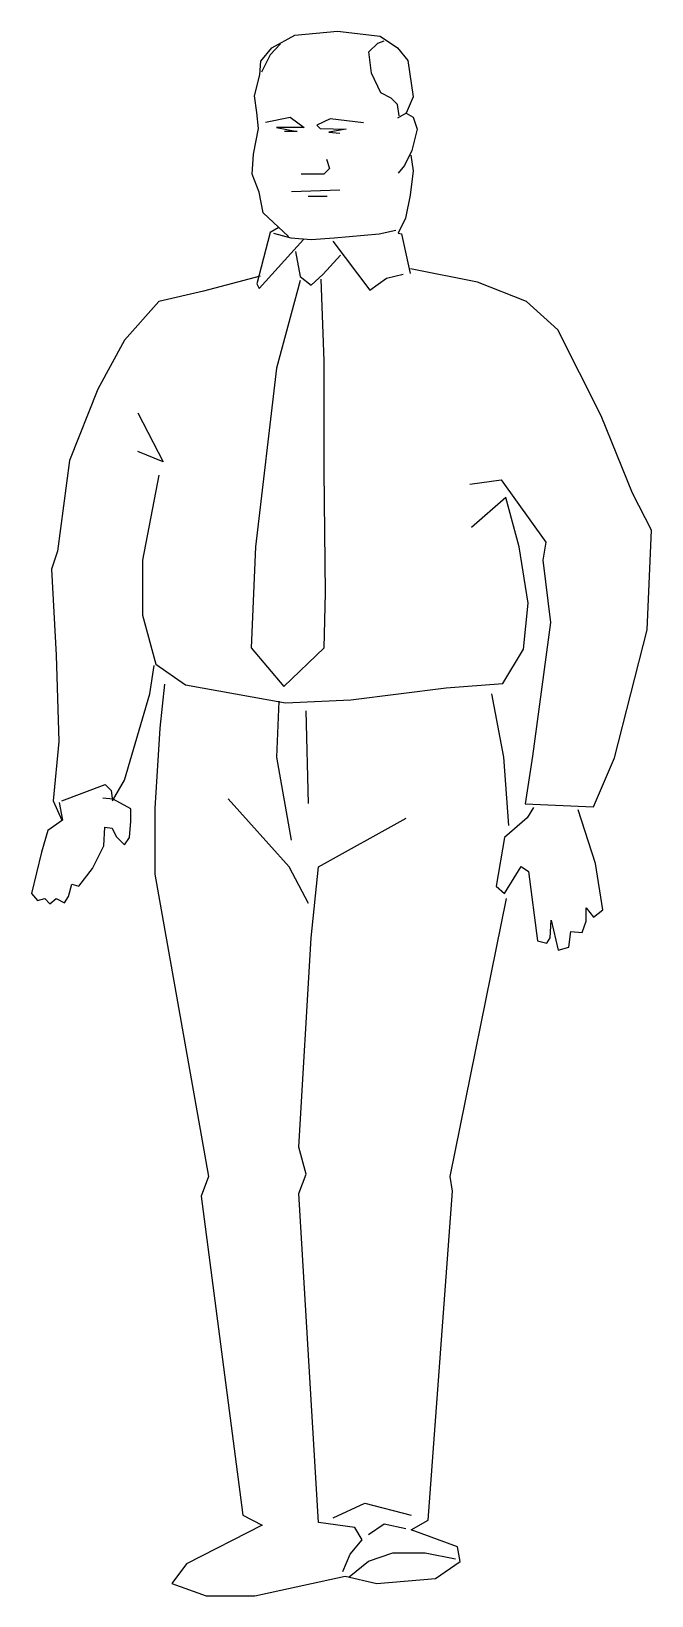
# Model space of a CAD drawing. Header units: millimetres. Extents: x -1628.57 to -1627.86, y 1850.21 to 1852.02.
import ezdxf

# ---------------------------------------------------------------- set-up
doc = ezdxf.new("R2010")
doc.units = ezdxf.units.MM
doc.header["$LTSCALE"] = 10
doc.layers.add('Humanos', color=2, linetype='Continuous')

msp = doc.modelspace()

# ---------------------------------------------------------------- linework, layer by layer
at = {"layer": 'Humanos'}
for p, q in [((-1628.1409, 1851.9205), (-1628.1509, 1851.915)), ((-1628.4507, 1851.5742), (-1628.4214, 1851.5175)), ((-1628.4214, 1851.5175), (-1628.4507, 1851.5295))]:
    msp.add_line(p, q, dxfattribs=at)
for points in [[(-1628.2768, 1851.7782), (-1628.306, 1851.8056), (-1628.3106, 1851.8293), (-1628.3188, 1851.8503), (-1628.317, 1851.8731), (-1628.3115, 1851.9031), (-1628.3133, 1851.9214), (-1628.3161, 1851.9405), (-1628.3097, 1851.9651), (-1628.3088, 1851.9806), (-1628.296, 1851.9961), (-1628.2695, 1852.0107), (-1628.2203, 1852.0153), (-1628.171, 1852.0098), (-1628.1509, 1851.9961), (-1628.1391, 1851.9816), (-1628.1327, 1851.9396), (-1628.1409, 1851.9205), (-1628.1327, 1851.9159), (-1628.1281, 1851.9022), (-1628.1345, 1851.8776), (-1628.1427, 1851.8603), (-1628.15, 1851.8512)], [(-1628.286, 1852.0007), (-1628.2978, 1851.9879), (-1628.3079, 1851.9679)], [(-1628.1491, 1851.9177), (-1628.1509, 1851.9305), (-1628.1582, 1851.9378), (-1628.1701, 1851.9442), (-1628.181, 1851.967), (-1628.1838, 1851.9916), (-1628.1737, 1852.0016), (-1628.1664, 1852.0043)], [(-1628.3033, 1851.9104), (-1628.275, 1851.9159), (-1628.2586, 1851.9041), (-1628.2905, 1851.9041), (-1628.2668, 1851.8995), (-1628.2814, 1851.8995)], [(-1628.1902, 1851.9095), (-1628.2285, 1851.9141), (-1628.244, 1851.9068), (-1628.2403, 1851.9031), (-1628.2102, 1851.9022), (-1628.2303, 1851.8986), (-1628.2175, 1851.8977)], [(-1628.233, 1851.8676), (-1628.2294, 1851.8566), (-1628.2358, 1851.8503), (-1628.2622, 1851.8503)], [(-1628.1354, 1851.8721), (-1628.1327, 1851.8539), (-1628.1363, 1851.8257), (-1628.1418, 1851.7992), (-1628.15, 1851.7819), (-1628.1464, 1851.781), (-1628.1363, 1851.7354)], [(-1628.2732, 1851.8302), (-1628.2175, 1851.832)], [(-1628.254, 1851.8247), (-1628.2321, 1851.8247)], [(-1628.2887, 1851.7883), (-1628.2978, 1851.7828), (-1628.3133, 1851.7235), (-1628.3106, 1851.7181), (-1628.2595, 1851.7746)], [(-1628.2942, 1851.7819), (-1628.2741, 1851.7764), (-1628.2504, 1851.7746), (-1628.2239, 1851.7764), (-1628.1719, 1851.781), (-1628.1527, 1851.7855)], [(-1628.2257, 1851.7728), (-1628.1829, 1851.7162), (-1628.1637, 1851.7299), (-1628.1445, 1851.7345)], [(-1628.2686, 1851.7609), (-1628.2632, 1851.7317), (-1628.2504, 1851.7217), (-1628.2367, 1851.7345), (-1628.2166, 1851.7564)], [(-1628.0672, 1851.4917), (-1628.0311, 1851.4969), (-1627.9795, 1851.4247), (-1627.9829, 1851.4041), (-1627.9743, 1851.3319), (-1627.9949, 1851.1773), (-1628.0035, 1851.1223), (-1627.9244, 1851.1189), (-1627.9004, 1851.1756), (-1627.8625, 1851.3234), (-1627.8574, 1851.4385), (-1627.8797, 1851.4814), (-1627.9158, 1851.5708), (-1627.9657, 1851.6704), (-1628.0018, 1851.7031), (-1628.0586, 1851.7254), (-1628.136, 1851.7409)], [(-1628.3096, 1851.7323), (-1628.375, 1851.7151), (-1628.4266, 1851.7031), (-1628.4661, 1851.6584), (-1628.4971, 1851.6017), (-1628.5298, 1851.5192), (-1628.5435, 1851.4144), (-1628.5504, 1851.3938), (-1628.5452, 1851.2941), (-1628.5418, 1851.1945), (-1628.5487, 1851.1258), (-1628.5384, 1851.1034)], [(-1628.2632, 1851.7271), (-1628.2907, 1851.6258), (-1628.3148, 1851.4196), (-1628.32, 1851.3027), (-1628.2821, 1851.2581), (-1628.2357, 1851.3027), (-1628.234, 1851.3663), (-1628.2357, 1851.5072), (-1628.2357, 1851.6344), (-1628.2391, 1851.7289)], [(-1628.4266, 1851.5021), (-1628.4455, 1851.4041), (-1628.4455, 1851.3405), (-1628.43, 1851.2838), (-1628.3956, 1851.2598), (-1628.2804, 1851.2392), (-1628.2047, 1851.2426), (-1628.0947, 1851.2563), (-1628.0293, 1851.2615), (-1628.0053, 1851.301), (-1628.0001, 1851.3543), (-1628.0104, 1851.4196), (-1628.0259, 1851.4763), (-1628.0654, 1851.4419)], [(-1628.5384, 1851.1258), (-1628.4885, 1851.1447), (-1628.4816, 1851.1378), (-1628.4799, 1851.1258), (-1628.4661, 1851.1498), (-1628.4369, 1851.2495), (-1628.4317, 1851.2821)], [(-1628.4199, 1851.2607), (-1628.4255, 1851.21), (-1628.4311, 1851.117), (-1628.4311, 1851.041), (-1628.3691, 1850.6917), (-1628.3776, 1850.6691), (-1628.3296, 1850.3001), (-1628.3071, 1850.2888), (-1628.3945, 1850.2438), (-1628.4114, 1850.2212), (-1628.3719, 1850.2071)], [(-1628.0223, 1851.0973), (-1628.028, 1851.1762), (-1628.0421, 1851.2494)], [(-1628.2733, 1851.0804), (-1628.2902, 1851.1762), (-1628.2874, 1851.241)], [(-1628.2535, 1851.1226), (-1628.2563, 1851.2297)], [(-1628.5415, 1851.124), (-1628.5379, 1851.1037), (-1628.5546, 1851.0917), (-1628.5618, 1851.0667), (-1628.5737, 1851.0189), (-1628.5666, 1851.0105), (-1628.5582, 1851.0129), (-1628.5522, 1851.0069), (-1628.545, 1851.0129), (-1628.5355, 1851.0081), (-1628.5307, 1851.0153), (-1628.5271, 1851.0296), (-1628.5187, 1851.0272), (-1628.5032, 1851.0475), (-1628.49, 1851.0738), (-1628.4888, 1851.0953), (-1628.4805, 1851.0941), (-1628.4757, 1851.0846), (-1628.4661, 1851.075), (-1628.4602, 1851.0834), (-1628.459, 1851.1025), (-1628.459, 1851.1168), (-1628.4793, 1851.1276), (-1628.4912, 1851.1288)], [(-1628.2535, 1851.0071), (-1628.2761, 1851.0494), (-1628.3466, 1851.1283)], [(-1628.214, 1850.2353), (-1628.2056, 1850.255), (-1628.1915, 1850.2719), (-1628.2, 1850.286), (-1628.2422, 1850.2917), (-1628.2648, 1850.6719), (-1628.2563, 1850.6945), (-1628.2648, 1850.7255), (-1628.2507, 1850.9677), (-1628.2422, 1851.0494), (-1628.1407, 1851.1057)], [(-1627.9938, 1851.118), (-1628.001, 1851.1061), (-1628.0273, 1851.0834), (-1628.0369, 1851.0272), (-1628.0273, 1851.0189), (-1628.0082, 1851.0499), (-1627.9998, 1851.044), (-1627.9891, 1850.9639), (-1627.9783, 1850.9615), (-1627.9747, 1850.9675), (-1627.9735, 1850.9878), (-1627.9652, 1850.9532), (-1627.9532, 1850.9567), (-1627.9508, 1850.9747), (-1627.9377, 1850.9735), (-1627.9329, 1850.9866), (-1627.9329, 1851.0021), (-1627.9245, 1850.9914), (-1627.9137, 1850.9998), (-1627.9221, 1851.0535), (-1627.9424, 1851.1156)], [(-1628.3719, 1850.2071), (-1628.3155, 1850.2071), (-1628.2112, 1850.2297), (-1628.1746, 1850.2212), (-1628.1069, 1850.2269), (-1628.0787, 1850.2466), (-1628.0815, 1850.2635), (-1628.1351, 1850.2832), (-1628.1154, 1850.2945), (-1628.0872, 1850.6748), (-1628.09, 1850.6917), (-1628.0252, 1851.0128)], [(-1628.2253, 1850.2973), (-1628.1887, 1850.3142), (-1628.1351, 1850.3001)], [(-1628.1843, 1850.2777), (-1628.1662, 1850.2902), (-1628.1411, 1850.2847)], [(-1628.2066, 1850.229), (-1628.1843, 1850.2471), (-1628.1564, 1850.2568), (-1628.1188, 1850.2568), (-1628.084, 1850.2499)]]:
    msp.add_lwpolyline(points, dxfattribs=at)

doc.saveas('drawing.dxf')
